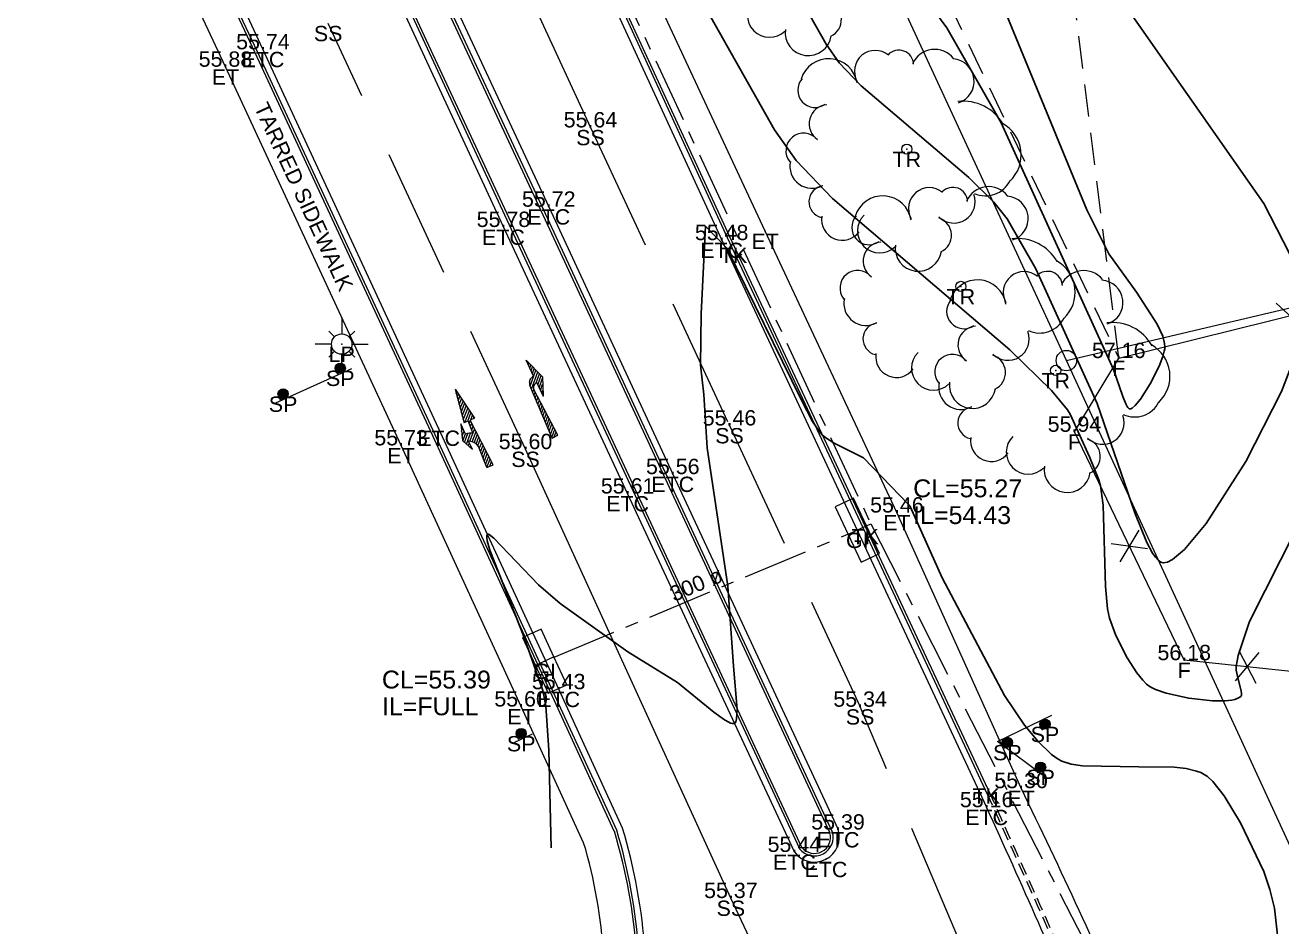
# Model space of a CAD drawing. Header units: metres. Extents: x -244 to 200, y -283 to 282.
# Drawn here: x -126.7 to -65.2, y -138.4 to -94.2 of the extents above; entities that cross this region are included whole.
import ezdxf
from ezdxf.enums import TextEntityAlignment as Align

# ---------------------------------------------------------------- set-up
doc = ezdxf.new("R2010")
doc.units = ezdxf.units.M
for name, pattern in [('CENTER', [50.8, 31.75, -6.35, 6.35, -6.35]), ('DASHED2', [9.525, 6.35, -3.175]), ('HIDDEN2', [4.7625, 3.175, -1.5875])]:
    doc.linetypes.add(name, pattern=pattern)
for name, color, linetype, lineweight in [('BANKS', 12, 'Continuous', 0), ('CONTOURS', 1, 'Continuous', 0), ('DESCRIPTIONS', 1, 'Continuous', 0), ('ELECTRICAL', 3, 'Continuous', 0), ('FENCES', 6, 'Continuous', 0), ('LEVELS', 1, 'Continuous', 0), ('POINTS', 1, 'Continuous', 0), ('ROAD_PAINT', 12, 'Continuous', 0), ('ROAD_SIGNAGE', 6, 'Continuous', 0), ('ROADS', 5, 'Continuous', 0), ('STORM_WATER', 1, 'Continuous', 0), ('SW_TEXT', 10, 'Continuous', 0), ('TREES', 14, 'Continuous', 0)]:
    doc.layers.add(name, color=color, linetype=linetype, lineweight=lineweight)
doc.layers.add('CADASTRAL', color=7, linetype='Continuous')
doc.styles.add('Arial', font='arial.ttf', dxfattribs={"height": 1.68})

msp = doc.modelspace()

# ---------------------------------------------------------------- hatches: boundary and pattern name
at = {"layer": 'ROAD_SIGNAGE', "linetype": 'Continuous', "lineweight": 0}
h = msp.add_hatch(color=1, dxfattribs=at)
edge = h.paths.add_edge_path(flags=0)
edge.add_arc((-111.277, -111.023), 0.25, 0, 360)
h = msp.add_hatch(color=1, dxfattribs=at)
edge = h.paths.add_edge_path(flags=0)
edge.add_arc((-114.076, -112.288), 0.25, 0, 360)
h = msp.add_hatch(color=1, dxfattribs=at)
edge = h.paths.add_edge_path(flags=0)
edge.add_arc((-76.795, -128.451), 0.25, 0, 360)
h = msp.add_hatch(color=1, dxfattribs=at)
edge = h.paths.add_edge_path(flags=0)
edge.add_arc((-102.425, -128.906), 0.25, 0, 360)
h = msp.add_hatch(color=1, dxfattribs=at)
edge = h.paths.add_edge_path(flags=0)
edge.add_arc((-78.636, -129.343), 0.25, 0, 360)
h = msp.add_hatch(color=1, dxfattribs=at)
edge = h.paths.add_edge_path(flags=0)
edge.add_arc((-77.01, -130.553), 0.25, 0, 360)

# ---------------------------------------------------------------- linework, layer by layer
at = {"layer": 'BANKS', "color": 9, "linetype": 'HIDDEN2', "lineweight": 0, "ltscale": 0.5}
msp.add_line((-73.185, -110.531), (-76.471, -83.92), dxfattribs=at)
at = {"layer": 'BANKS', "color": 1, "linetype": 'HIDDEN2', "lineweight": 0, "ltscale": 0.5}
msp.add_line((-83.625, -88.719), (-73.185, -110.531), dxfattribs=at)
at = {"layer": 'CADASTRAL', "color": 1, "linetype": 'Continuous', "lineweight": 0}
for p, q in [((-75.748, -110.654), (-95.968, -66.894)), ((-75.748, -110.654), (49.602, -81.084)), ((-50.172, -166.189), (-75.748, -110.654))]:
    msp.add_line(p, q, dxfattribs=at)
msp.add_circle((-75.748, -110.654), 0.5, dxfattribs=at)
at = {"layer": 'CONTOURS', "color": 6, "linetype": 'Continuous', "lineweight": -3, "flags": 128}
for points in [[(-47.355, -62.647), (-65.647, -67.752), (-70.992, -69.25), (-72.176, -69.719), (-72.749, -70.043), (-73.405, -70.539), (-74.856, -71.89), (-78.081, -75.189), (-78.861, -75.773), (-79.502, -76.285), (-79.708, -76.499), (-79.806, -76.635), (-79.865, -76.764), (-79.906, -76.945), (-79.926, -77.146), (-79.913, -77.603), (-79.837, -78.121), (-79.539, -79.284), (-78.194, -83.001), (-76.924, -86.268), (-75.537, -89.236), (-73.558, -92.271), (-66.085, -102.973), (-64.818, -105.453)], [(-83.754, -81.385), (-74.744, -103.269), (-73.664, -105.422), (-72.321, -107.313), (-71.304, -108.867), (-71.035, -109.461), (-70.945, -109.813), (-70.931, -109.973), (-70.937, -110.075), (-70.956, -110.192), (-71.028, -110.462), (-71.21, -110.935), (-71.641, -111.788), (-72.124, -112.539), (-72.385, -112.854), (-72.531, -112.978), (-72.593, -113.01), (-72.646, -113.019), (-72.676, -113.01), (-72.707, -112.986), (-72.74, -112.949), (-72.774, -112.9), (-72.844, -112.77), (-72.991, -112.41), (-73.449, -111.084), (-78.938, -99.02), (-81.592, -94.367), (-82.11, -93.676)], [(-64.493, -110.256), (-65.227, -112.16), (-66.964, -115.598), (-68.908, -118.627), (-69.962, -119.894), (-70.551, -120.396), (-70.799, -120.523), (-71.011, -120.56), (-71.133, -120.523), (-71.261, -120.427), (-71.392, -120.279), (-71.528, -120.081), (-71.811, -119.555), (-72.404, -118.105), (-74.248, -112.762), (-77.242, -106.17), (-78.641, -103.717), (-79.292, -102.9), (-80.524, -101.693), (-85.789, -97.202), (-86.86, -96.076), (-87.507, -95.164), (-90.419, -89.999)], [(-65.285, -139.974), (-65.565, -137.453), (-65.785, -136.547), (-66.08, -135.664), (-67.227, -133.278), (-68.027, -131.949), (-68.575, -131.261), (-68.844, -131.015), (-69.162, -130.823), (-69.378, -130.742), (-69.887, -130.626), (-70.481, -130.56), (-72.2, -130.535), (-74.951, -130.494), (-75.505, -130.405), (-75.964, -130.258), (-76.151, -130.159), (-76.477, -129.926), (-77.134, -129.304), (-77.792, -128.504), (-78.773, -127.043), (-81.825, -121.284), (-83.389, -117.795), (-83.453, -117.712), (-85.672, -115.419), (-85.738, -115.383), (-87.109, -114.693), (-87.515, -114.436), (-87.692, -114.284), (-87.88, -114.06), (-88.163, -113.631), (-88.72, -112.551), (-92.357, -105.159), (-93.411, -104.074), (-93.623, -108.362), (-93.651, -110.878), (-93.483, -112.316), (-93.318, -114.919), (-92.307, -121.69), (-92.042, -125.617), (-91.863, -127.728), (-91.884, -128.186), (-91.922, -128.333), (-91.95, -128.381), (-91.984, -128.411), (-92.035, -128.424), (-92.1, -128.419), (-92.178, -128.396), (-92.268, -128.357), (-92.479, -128.236), (-92.995, -127.863), (-94.775, -126.415), (-97.204, -124.902), (-100.512, -122.537), (-101.582, -121.626), (-103.763, -119.349), (-103.995, -119.168), (-104.044, -119.148), (-104.076, -119.151), (-104.11, -119.21), (-104.113, -119.321), (-104.088, -119.48), (-103.963, -119.928), (-102.288, -124.166), (-101.367, -126.795), (-101.227, -127.559), (-101.066, -129.725), (-100.963, -134.504)]]:
    msp.add_lwpolyline(points, dxfattribs=at)
at = {"layer": 'CONTOURS', "color": 1, "linetype": 'Continuous', "lineweight": -3, "flags": 128}
msp.add_lwpolyline([(-64.499, -118.911), (-66.782, -123.425), (-67.335, -125.088), (-67.444, -125.632), (-67.444, -125.686), (-67.432, -125.809), (-67.372, -126.097), (-67.189, -126.837), (-67.178, -126.949), (-67.185, -127.036), (-67.196, -127.069), (-67.213, -127.094), (-67.285, -127.151), (-67.383, -127.198), (-67.504, -127.237), (-67.646, -127.267), (-67.985, -127.303), (-68.599, -127.302), (-69.761, -127.177), (-70.864, -126.936), (-71.388, -126.754), (-71.643, -126.623), (-71.824, -126.484), (-72.012, -126.295), (-72.3, -125.934), (-72.772, -125.2), (-73.328, -124.111), (-73.639, -123.264), (-73.73, -122.802), (-73.834, -121.705), (-73.944, -117.734), (-74.079, -116.788), (-74.167, -116.485), (-74.612, -115.365), (-75.567, -113.278), (-75.69, -113.067), (-76.474, -112.123), (-78.507, -110.131), (-87.197, -102.72), (-88.965, -100.861), (-90.032, -99.356), (-94.838, -90.832)], dxfattribs=at)
at = {"layer": 'ELECTRICAL', "color": 2, "linetype": 'Continuous', "lineweight": 0}
for p, q in [((-111.208, -108.547), (-111.208, -109.347)), ((-111.845, -109.211), (-111.562, -109.493)), ((-110.855, -109.493), (-110.572, -109.211)), ((-111.708, -109.847), (-112.508, -109.847)), ((-110.708, -109.847), (-109.908, -109.847)), ((-111.562, -110.201), (-111.845, -110.483)), ((-111.208, -111.147), (-111.208, -110.347)), ((-110.572, -110.483), (-110.855, -110.201))]:
    msp.add_line(p, q, dxfattribs=at)
msp.add_circle((-111.208, -109.847), 0.5, dxfattribs=at)
at = {"layer": 'FENCES', "color": 4, "linetype": 'Continuous', "lineweight": 0}
for p, q in [((-73.185, -110.531), (-56.446, -106.388)), ((-64.15, -109.067), (-65.481, -107.851)), ((-75.352, -114.139), (-73.185, -110.531)), ((-69.98, -125.318), (-75.352, -114.139)), ((-72.207, -118.953), (-73.126, -120.504)), ((-73.559, -119.603), (-71.773, -119.854)), ((-63.8, -125.966), (-69.98, -125.318)), ((-67.466, -126.336), (-66.315, -124.948)), ((-67.309, -124.844), (-66.471, -126.44))]:
    msp.add_line(p, q, dxfattribs=at)
at = {"layer": 'POINTS', "color": 1, "linetype": 'Continuous', "lineweight": 0}
for p in [(-115.061, -95.418), (-116.897, -96.272), (-99.035, -99.241), (-83.554, -100.305), (-101.076, -103.122), (-103.293, -104.115), (-90.486, -104.322), (-92.615, -104.758), (-92.03, -105.007), (-80.911, -107.022), (-111.208, -109.847), (-73.185, -110.531), (-111.277, -111.023), (-76.271, -111.132), (-114.076, -112.288), (-106.464, -113.954), (-92.232, -113.831), (-75.352, -114.139), (-108.302, -114.803), (-102.212, -114.987), (-95.008, -116.21), (-97.216, -117.161), (-84.04, -118.091), (-85.978, -118.953), (-85.593, -118.773), (-101.276, -125.363), (-69.98, -125.318), (-100.59, -126.739), (-102.43, -127.585), (-85.841, -127.596), (-76.795, -128.451), (-102.425, -128.906), (-78.636, -129.343), (-77.01, -130.553), (-79.672, -131.458), (-77.963, -131.581), (-79.648, -132.515), (-86.92, -133.608), (-89.057, -134.704), (-87.511, -135.062), (-92.165, -136.96)]:
    msp.add_point(p, dxfattribs=at)
at = {"layer": 'ROAD_PAINT', "color": 7, "linetype": 'DASHED2', "lineweight": 0}
for p, q in [((-105.637, -84.994), (-99.035, -99.241)), ((-102.212, -114.987), (-111.87, -94.147)), ((-99.035, -99.241), (-92.232, -113.831)), ((-92.232, -113.831), (-85.841, -127.596)), ((-80.831, -139.405), (-85.841, -127.596))]:
    msp.add_line(p, q, dxfattribs=at)
at = {"layer": 'ROAD_PAINT', "color": 7, "linetype": 'Continuous', "lineweight": 0}
for p, q in [((-101.385, -111.445), (-102.188, -110.633)), ((-101.818, -111.412), (-102.188, -110.633)), ((-102.136, -110.741), (-102.121, -110.7)), ((-102.071, -110.879), (-102.037, -110.785)), ((-102.006, -111.017), (-101.953, -110.87)), ((-101.981, -111.91), (-101.701, -111.125)), ((-101.94, -111.155), (-101.869, -110.955)), ((-101.919, -112.057), (-101.617, -111.211)), ((-101.875, -111.292), (-101.785, -111.04)), ((-101.695, -111.75), (-101.533, -111.296)), ((-102.018, -111.674), (-102.023, -111.742)), ((-102.023, -111.742), (-102.016, -111.81)), ((-102.021, -111.702), (-101.962, -111.537)), ((-102, -111.608), (-102.018, -111.674)), ((-102.016, -111.81), (-101.995, -111.875)), ((-101.969, -111.547), (-102, -111.608)), ((-100.917, -114.445), (-101.995, -111.875)), ((-101.928, -111.493), (-101.969, -111.547)), ((-101.877, -111.447), (-101.928, -111.493)), ((-101.818, -111.412), (-101.877, -111.447)), ((-101.816, -111.919), (-101.823, -111.968)), ((-101.8, -111.872), (-101.816, -111.919)), ((-101.777, -111.829), (-101.8, -111.872)), ((-101.746, -111.791), (-101.777, -111.829)), ((-101.708, -111.759), (-101.746, -111.791)), ((-101.666, -111.733), (-101.708, -111.759)), ((-101.356, -112.386), (-101.666, -111.733)), ((-101.614, -111.843), (-101.449, -111.381)), ((-101.548, -111.981), (-101.383, -111.517)), ((-101.483, -112.119), (-101.374, -111.812)), ((-101.385, -111.445), (-101.356, -112.386)), ((-105.656, -112.059), (-104.71, -113.47)), ((-105.656, -112.059), (-105.219, -113.7)), ((-105.652, -112.073), (-105.65, -112.067)), ((-105.603, -112.258), (-105.574, -112.181)), ((-105.553, -112.444), (-105.497, -112.295)), ((-105.504, -112.63), (-105.421, -112.409)), ((-105.455, -112.815), (-105.345, -112.523)), ((-101.857, -112.205), (-101.809, -112.069)), ((-101.823, -111.968), (-101.821, -112.017)), ((-101.821, -112.017), (-101.81, -112.066)), ((-101.81, -112.066), (-101.791, -112.111)), ((-100.625, -114.306), (-101.796, -112.102)), ((-101.795, -112.352), (-101.742, -112.203)), ((-101.733, -112.499), (-101.674, -112.332)), ((-101.672, -112.647), (-101.605, -112.461)), ((-101.418, -112.257), (-101.365, -112.108)), ((-105.405, -113.001), (-105.268, -112.637)), ((-105.356, -113.187), (-105.192, -112.751)), ((-105.306, -113.372), (-105.115, -112.865)), ((-105.257, -113.558), (-105.039, -112.98)), ((-105.185, -113.685), (-104.962, -113.094)), ((-101.61, -112.794), (-101.537, -112.59)), ((-101.548, -112.942), (-101.468, -112.719)), ((-101.486, -113.089), (-101.4, -112.848)), ((-101.424, -113.237), (-101.331, -112.976)), ((-101.362, -113.384), (-101.263, -113.105)), ((-105.381, -113.749), (-105.292, -114.567)), ((-105.15, -114.258), (-105.381, -113.749)), ((-105.015, -113.608), (-105.219, -113.7)), ((-105.041, -113.62), (-104.886, -113.208)), ((-104.767, -114.231), (-105.015, -113.608)), ((-104.965, -113.734), (-104.906, -113.577)), ((-104.71, -113.47), (-104.914, -113.562)), ((-103.798, -115.754), (-104.914, -113.562)), ((-104.904, -113.888), (-104.837, -113.712)), ((-104.897, -113.555), (-104.81, -113.322)), ((-104.754, -113.49), (-104.733, -113.436)), ((-101.3, -113.532), (-101.194, -113.234)), ((-101.239, -113.679), (-101.126, -113.363)), ((-101.177, -113.826), (-101.057, -113.492)), ((-101.115, -113.974), (-100.989, -113.621)), ((-101.053, -114.121), (-100.921, -113.75)), ((-105.369, -113.857), (-105.352, -113.812)), ((-105.342, -114.103), (-105.287, -113.956)), ((-105.316, -114.349), (-105.222, -114.1)), ((-105.282, -114.577), (-105.157, -114.244)), ((-105.193, -114.657), (-105.029, -114.222)), ((-105.057, -114.227), (-105.15, -114.258)), ((-105.104, -114.738), (-104.906, -114.212)), ((-104.961, -114.212), (-105.057, -114.227)), ((-104.863, -114.214), (-104.961, -114.212)), ((-104.933, -114.6), (-104.792, -114.225)), ((-104.767, -114.231), (-104.863, -114.214)), ((-104.842, -114.042), (-104.769, -113.847)), ((-104.823, -114.626), (-104.632, -114.117)), ((-104.781, -114.196), (-104.7, -113.982)), ((-104.721, -114.672), (-104.563, -114.251)), ((-100.991, -114.269), (-100.852, -113.879)), ((-100.929, -114.416), (-100.784, -114.008)), ((-100.917, -114.445), (-100.625, -114.306)), ((-100.806, -114.392), (-100.715, -114.137)), ((-100.669, -114.327), (-100.647, -114.266)), ((-105.292, -114.567), (-104.814, -115.001)), ((-105.015, -114.818), (-104.961, -114.675)), ((-104.814, -115.001), (-104.998, -114.594)), ((-104.886, -114.609), (-104.998, -114.594)), ((-104.926, -114.899), (-104.896, -114.819)), ((-104.779, -114.644), (-104.886, -114.609)), ((-104.837, -114.98), (-104.831, -114.963)), ((-104.679, -114.698), (-104.779, -114.644)), ((-104.591, -114.769), (-104.679, -114.698)), ((-104.626, -114.737), (-104.494, -114.386)), ((-104.518, -114.854), (-104.591, -114.769)), ((-104.54, -114.825), (-104.426, -114.521)), ((-104.103, -115.893), (-104.518, -114.854)), ((-104.474, -114.965), (-104.357, -114.656)), ((-104.412, -115.119), (-104.288, -114.791)), ((-104.351, -115.273), (-104.22, -114.925)), ((-92.165, -136.96), (-102.212, -114.987)), ((-104.289, -115.427), (-104.151, -115.06)), ((-104.228, -115.58), (-104.083, -115.195)), ((-104.166, -115.734), (-104.014, -115.33)), ((-104.105, -115.888), (-103.945, -115.464)), ((-103.963, -115.829), (-103.877, -115.599)), ((-104.103, -115.893), (-103.798, -115.754)), ((-103.82, -115.764), (-103.808, -115.734)), ((-81.938, -158.727), (-92.165, -136.96))]:
    msp.add_line(p, q, dxfattribs=at)
msp.add_point((-101.356, -112.386), dxfattribs=at)
at = {"layer": 'ROAD_SIGNAGE', "color": 1, "linetype": 'Continuous', "lineweight": 0}
for p, q in [((-114.429, -112.722), (-110.718, -111.044)), ((-79.116, -129.298), (-76.454, -128.009)), ((-102.775, -129.342), (-101.866, -128.925)), ((-76.758, -131.052), (-79.116, -129.298))]:
    msp.add_line(p, q, dxfattribs=at)
for centre in [(-111.277, -111.023), (-114.076, -112.288), (-76.795, -128.451), (-102.425, -128.906), (-78.636, -129.343), (-77.01, -130.553)]:
    msp.add_circle(centre, 0.25, dxfattribs=at)
at = {"layer": 'ROADS', "color": 9, "linetype": 'Continuous', "lineweight": 0}
for p, q in [((-115.061, -95.418), (-124.88, -74.352)), ((-116.897, -96.272), (-126.698, -75.245)), ((-107.144, -90.091), (-101.076, -103.122)), ((-99.255, -90.31), (-92.615, -104.758)), ((-90.486, -104.322), (-97.252, -89.796)), ((-103.293, -104.115), (-109.336, -91.074)), ((-106.464, -113.954), (-115.061, -95.418)), ((-108.302, -114.803), (-116.897, -96.272)), ((-101.076, -103.122), (-95.008, -116.21)), ((-97.216, -117.161), (-103.293, -104.115)), ((-84.04, -118.091), (-90.486, -104.322)), ((-92.615, -104.758), (-85.978, -118.953)), ((-100.59, -126.739), (-106.464, -113.954)), ((-102.43, -127.585), (-108.302, -114.803)), ((-95.008, -116.21), (-86.92, -133.608)), ((-89.057, -134.704), (-97.216, -117.161)), ((-77.963, -131.581), (-84.04, -118.091)), ((-85.978, -118.953), (-79.648, -132.515)), ((-97.469, -133.534), (-100.59, -126.739)), ((-99.368, -134.25), (-102.43, -127.585))]:
    msp.add_line(p, q, dxfattribs=at)
at = {"layer": 'ROADS', "color": 1, "linetype": 'Continuous', "lineweight": 0}
for p, q in [((-115.446, -95.597), (-125.262, -74.539)), ((-115.333, -95.545), (-125.15, -74.484)), ((-107.53, -90.269), (-101.462, -103.301)), ((-107.417, -90.217), (-101.348, -103.249)), ((-98.983, -90.184), (-92.343, -104.632)), ((-98.869, -90.131), (-92.229, -104.58)), ((-103.02, -103.989), (-109.064, -90.948)), ((-102.907, -103.936), (-108.95, -90.895)), ((-106.849, -114.132), (-115.446, -95.597)), ((-106.736, -114.08), (-115.333, -95.545)), ((-101.462, -103.301), (-95.393, -116.389)), ((-101.348, -103.249), (-95.28, -116.336)), ((-96.944, -117.035), (-103.02, -103.989)), ((-96.83, -116.982), (-102.907, -103.936)), ((-92.343, -104.632), (-85.706, -118.826)), ((-92.229, -104.58), (-85.593, -118.773)), ((-100.977, -126.917), (-106.849, -114.132)), ((-100.863, -126.865), (-106.736, -114.08)), ((-95.393, -116.389), (-87.318, -133.762)), ((-95.28, -116.336), (-87.2, -133.717)), ((-88.798, -134.549), (-96.944, -117.035)), ((-88.691, -134.483), (-96.83, -116.982)), ((-85.706, -118.826), (-79.376, -132.39)), ((-85.593, -118.773), (-79.262, -132.338)), ((-97.868, -133.685), (-100.977, -126.917)), ((-97.75, -133.641), (-100.863, -126.865))]:
    msp.add_line(p, q, dxfattribs=at)
at = {"layer": 'ROADS', "color": 9, "linetype": 'Continuous', "lineweight": 0}
for centre, radius, start, end in [((-411.049, -293.206), 370.229, 23.83015, 25.88427), ((-675.424, -403.206), 654.387, 23.351286, 24.43461), ((-123.594, -141.421), 27.29, 350.89094, 16.79831), ((-88.076, -133.985), 1.216, 297.67756, 18.09065), ((-123.594, -141.421), 25.265, 350.89094, 16.4883), ((-88.076, -133.985), 1.216, 216.22602, 297.67756)]:
    msp.add_arc(centre, radius, start, end, dxfattribs=at)
at = {"layer": 'ROADS', "color": 1, "linetype": 'DASHED2', "lineweight": 0, "ltscale": 0.1}
for radius, end in [(654.687, 24.434744), (654.812, 24.4348)]:
    msp.add_arc((-675.424, -403.206), radius, 23.351286, end, dxfattribs=at)
at = {"layer": 'ROADS', "color": 1, "linetype": 'Continuous', "lineweight": 0}
for centre, radius, start, end in [((-123.594, -141.421), 26.865, 350.89094, 16.73617), ((-123.594, -141.421), 26.99, 350.89094, 16.75459), ((-88.076, -133.985), 0.791, 297.67756, 16.44685), ((-88.076, -133.985), 0.916, 297.67756, 17.04803), ((-88.076, -133.985), 0.916, 217.9503, 297.67756), ((-88.076, -133.985), 0.791, 218.94538, 297.67756)]:
    msp.add_arc(centre, radius, start, end, dxfattribs=at)
at = {"layer": 'STORM_WATER', "color": 2, "linetype": 'CENTER', "lineweight": 0, "ltscale": 0.1}
for p, q in [((-117.233, -49.904), (-85.321, -118.647)), ((-85.321, -118.647), (-52.5, -182.779)), ((-100.814, -125.17), (-86.439, -119.146))]:
    msp.add_line(p, q, dxfattribs=at)
at = {"layer": 'STORM_WATER', "color": 2, "linetype": 'Continuous', "lineweight": 0}
for p, q in [((-86.159, -117.382), (-87.065, -117.805)), ((-85.525, -118.741), (-86.159, -117.382)), ((-87.065, -117.805), (-86.431, -119.164)), ((-85.525, -118.741), (-86.431, -119.164)), ((-86.431, -119.164), (-85.797, -120.524)), ((-84.89, -120.101), (-85.525, -118.741)), ((-85.797, -120.524), (-84.89, -120.101)), ((-101.448, -123.792), (-102.356, -124.209)), ((-102.356, -124.209), (-101.73, -125.572)), ((-100.821, -125.155), (-101.448, -123.792)), ((-100.821, -125.155), (-101.73, -125.572)), ((-100.195, -126.518), (-100.821, -125.155)), ((-101.73, -125.572), (-101.104, -126.935)), ((-101.104, -126.935), (-100.195, -126.518))]:
    msp.add_line(p, q, dxfattribs=at)
at = {"layer": 'STORM_WATER', "color": 2, "linetype": 'Continuous', "lineweight": 0, "ltscale": 0.1}
msp.add_line((-85.525, -118.741), (-85.321, -118.647), dxfattribs=at)
at = {"layer": 'TREES', "color": 3, "linetype": 'Continuous', "lineweight": 0}
for centre in [(-83.554, -100.305), (-80.911, -107.022), (-76.271, -111.132)]:
    msp.add_circle(centre, 0.25, dxfattribs=at)
for centre, radius, start, end in [((-90.278, -93.75), 1.08, 134.73205, 314.28856), ((-87.654, -93.968), 0.897, 294.70105, 72.45162), ((-88.375, -94.594), 1.133, 172.39825, 351.71481), ((-87.379, -97.282), 1.407, 8.80975, 163.5621), ((-85.101, -96.49), 1.017, 50.09878, 209.32106), ((-83.949, -96.185), 0.727, 2.51437, 136.37354), ((-82.19, -96.607), 1.186, 38.70338, 156.09581), ((-81.356, -96.986), 1.096, 287.29982, 86.6061), ((-88.045, -97.421), 0.846, 138.25628, 305.4538), ((-87.412, -99.059), 0.925, 93.95545, 236.73105), ((-80.78, -100.187), 2.225, 29.20025, 97.13167), ((-88.609, -100.383), 0.862, 39.7102, 219.23472), ((-79.724, -100.591), 1.762, 313.36969, 60.91119), ((-88.195, -101.138), 1.081, 167.43917, 299.72808), ((-79.695, -101.257), 1.331, 245.47848, 333.93748), ((-87.562, -102.88), 0.783, 97.06975, 257.10857), ((-84.736, -103.999), 1.407, 8.80975, 163.5621), ((-82.458, -103.207), 1.017, 50.09878, 209.32106), ((-81.255, -102.879), 1.045, 224.85314, 20.08924), ((-81.305, -102.902), 0.727, 2.51437, 136.37354), ((-79.547, -103.324), 1.186, 38.70338, 156.09581), ((-78.713, -103.703), 1.096, 287.29982, 86.6061), ((-86.706, -103.748), 1.017, 171.11128, 323.88166), ((-85.402, -104.138), 0.846, 138.25628, 305.4538), ((-84.889, -104.305), 1.08, 134.73205, 314.28856), ((-82.266, -104.524), 0.897, 294.70105, 72.45162), ((-84.769, -105.776), 0.925, 93.95545, 236.73105), ((-82.987, -105.149), 1.133, 172.39825, 351.71481), ((-78.137, -106.904), 2.225, 29.20025, 97.13167), ((-77.081, -107.308), 1.762, 313.36969, 60.91119), ((-85.965, -107.1), 0.862, 39.7102, 219.23472), ((-77.818, -107.317), 1.017, 50.09878, 209.32106), ((-76.665, -107.012), 0.727, 2.51437, 136.37354), ((-74.907, -107.434), 1.186, 38.70338, 156.09581), ((-80.096, -108.109), 1.407, 8.80975, 163.5621), ((-74.073, -107.813), 1.096, 287.29982, 86.6061), ((-85.552, -107.855), 1.081, 167.43917, 299.72808), ((-80.762, -108.248), 0.846, 138.25628, 305.4538), ((-84.919, -109.596), 0.783, 97.06975, 257.10857), ((-77.052, -107.974), 1.331, 245.47848, 333.93748), ((-73.497, -111.014), 2.225, 29.20025, 97.13167), ((-80.129, -109.886), 0.925, 93.95545, 236.73105), ((-78.612, -109.596), 1.045, 224.85314, 20.08924), ((-72.441, -111.418), 1.762, 313.36969, 60.91119), ((-84.062, -110.464), 1.017, 171.11128, 323.88166), ((-82.246, -111.022), 1.08, 134.73205, 314.28856), ((-81.326, -111.21), 0.862, 39.7102, 219.23472), ((-79.623, -111.241), 0.897, 294.70105, 72.45162), ((-80.912, -111.965), 1.081, 167.43917, 299.72808), ((-80.343, -111.866), 1.133, 172.39825, 351.71481), ((-80.279, -113.707), 0.783, 97.06975, 257.10857), ((-72.412, -112.084), 1.331, 245.47848, 333.93748), ((-73.972, -113.706), 1.045, 224.85314, 20.08924), ((-77.606, -115.132), 1.08, 134.73205, 314.28856), ((-79.423, -114.575), 1.017, 171.11128, 323.88166), ((-74.983, -115.351), 0.897, 294.70105, 72.45162), ((-75.703, -115.976), 1.133, 172.39825, 351.71481)]:
    msp.add_arc(centre, radius, start, end, dxfattribs=at)

# ---------------------------------------------------------------- texts
at = {"layer": 'DESCRIPTIONS', "color": 9, "linetype": 'Continuous', "lineweight": -3, "style": 'Arial'}
for s, p in [('SS', (-111.87, -94.272)), ('ETC', (-115.061, -95.543)), ('ET', (-116.897, -96.397)), ('SS', (-99.035, -99.366)), ('TR', (-83.554, -100.43)), ('ETC', (-101.076, -103.247)), ('ETC', (-103.293, -104.24)), ('ET', (-90.486, -104.447)), ('ETC', (-92.615, -104.883)), ('TK', (-92.03, -105.132)), ('TR', (-80.911, -107.147)), ('LP', (-111.208, -109.972)), ('F', (-73.185, -110.656)), ('SP', (-111.277, -111.148)), ('TR', (-76.271, -111.257)), ('SP', (-114.076, -112.413)), ('ETC', (-106.464, -114.079)), ('SS', (-92.232, -113.956)), ('F', (-75.352, -114.264)), ('ET', (-108.302, -114.928)), ('SS', (-102.212, -115.112)), ('ETC', (-95.008, -116.335)), ('ETC', (-97.216, -117.286)), ('ET', (-84.04, -118.216)), ('GI', (-85.978, -119.078)), ('TK', (-85.593, -118.898)), ('F', (-69.98, -125.443)), ('GI', (-101.276, -125.488)), ('ETC', (-100.59, -126.864)), ('ET', (-102.43, -127.71)), ('SS', (-85.841, -127.721)), ('SP', (-102.425, -129.031)), ('SP', (-76.795, -128.576)), ('SP', (-78.636, -129.468)), ('SP', (-77.01, -130.678)), ('TK', (-79.672, -131.583)), ('ET', (-77.963, -131.706)), ('ETC', (-79.648, -132.64)), ('ETC', (-86.92, -133.733)), ('ETC', (-89.057, -134.829)), ('ETC', (-87.511, -135.187)), ('SS', (-92.165, -137.085))]:
    msp.add_text(s, height=0.75, dxfattribs=at).set_placement(p, align=Align.TOP_CENTER)
at = {"layer": 'LEVELS', "color": 6, "linetype": 'Continuous', "lineweight": -3, "style": 'Arial'}
for s, p in [('55.74', (-115.061, -95.418)), ('55.88', (-116.897, -96.272)), ('55.64', (-99.035, -99.241)), ('55.72', (-101.076, -103.122)), ('55.78', (-103.293, -104.115)), ('55.48', (-92.615, -104.758)), ('57.16', (-73.185, -110.531)), ('55.46', (-92.232, -113.831)), ('55.94', (-75.352, -114.139)), ('55.73', (-108.302, -114.803)), ('55.60', (-102.212, -114.987)), ('55.56', (-95.008, -116.21)), ('55.61', (-97.216, -117.161)), ('55.46', (-84.04, -118.091)), ('56.18', (-69.98, -125.318)), ('55.43', (-100.59, -126.739)), ('55.60', (-102.43, -127.585)), ('55.34', (-85.841, -127.596)), ('55.30', (-77.963, -131.581)), ('55.16', (-79.648, -132.515)), ('55.39', (-86.92, -133.608)), ('55.44', (-89.057, -134.704)), ('55.37', (-92.165, -136.96))]:
    msp.add_text(s, height=0.75, dxfattribs=at).set_placement(p, align=Align.CENTER)
at = {"layer": 'ROADS', "color": 1, "linetype": 'Continuous', "lineweight": 0, "style": 'Arial'}
msp.add_text('TARRED SIDEWALK', height=0.75, rotation=294.88225, dxfattribs=at).set_placement((-113.066, -102.629), align=Align.MIDDLE_CENTER)
at = {"layer": 'SW_TEXT', "color": 2, "linetype": 'Continuous', "lineweight": 0, "style": 'Arial'}
for s, p in [('CL=55.27', (-83.244, -116.907)), ('IL=54.43', (-83.244, -118.217)), ('CL=55.39', (-109.242, -126.266)), ('IL=FULL', (-109.242, -127.576))]:
    msp.add_text(s, height=0.875, dxfattribs=at).set_placement(p, align=Align.MIDDLE_LEFT)
at = {"layer": 'SW_TEXT', "color": 2, "linetype": 'Continuous', "lineweight": 0, "ltscale": 0.1, "style": 'Arial'}
msp.add_text('300 ø', height=0.75, rotation=22.73572, dxfattribs=at).set_placement((-93.627, -122.158), align=Align.BOTTOM_CENTER)

doc.saveas('drawing.dxf')
